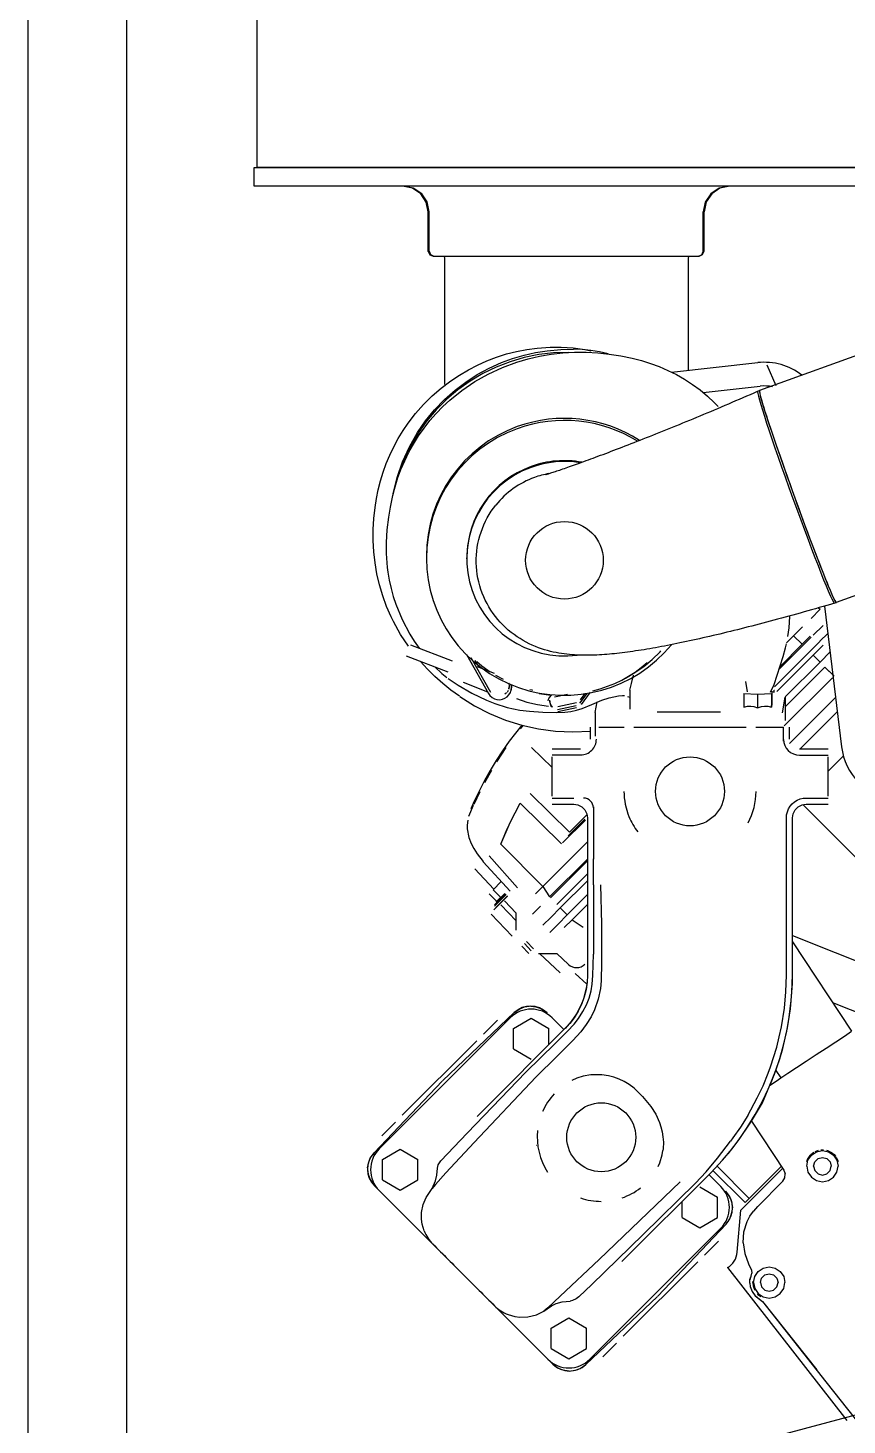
# Model space of a CAD drawing. Extents: x 33214 to 95067, y 8279 to 51908.
# Drawn here: x 63341 to 63757, y 12648 to 13357 of the extents above; entities that cross this region are included whole.
import ezdxf

# ---------------------------------------------------------------- set-up
doc = ezdxf.new("R2010")
doc.units = 0
doc.header["$LTSCALE"] = 300
doc.header["$MEASUREMENT"] = 0
doc.layers.get('0').update_dxf_attribs({"linetype": 'CONTINUOUS'})
doc.layers.add('GENERATORSETT', color=1, linetype='CONTINUOUS')
doc.layers.add('S0CO1', color=1, linetype='CONTINUOUS')

# ---------------------------------------------------------------- blocks, each defined once
blk = doc.blocks.new('HOVEDMOTOR-CENTER')
at = {"color": 1}
for p, q in [((-179.96, 1008.12, 64.84), (-184.96, 1009.12, 64.84)), ((-179.54, 1008.19, 64.84), (-184.54, 1009.19, 64.84)), ((-175.71, 1005.25, 64.84), (-179.96, 1008.12, 64.84)), ((-175.29, 1005.32, 64.84), (-179.54, 1008.19, 64.84)), ((-24.46, 1008.12, 64.84), (-28.59, 1005.25, 64.84)), ((-24.04, 1008.19, 64.84), (-28.16, 1005.32, 64.84)), ((-19.46, 1009.12, 64.84), (-24.46, 1008.12, 64.84)), ((-19.04, 1009.19, 64.84), (-24.04, 1008.19, 64.84)), ((-172.96, 1001.12, 64.84), (-175.71, 1005.25, 64.84)), ((-172.54, 1001.19, 64.84), (-175.29, 1005.32, 64.84)), ((-171.96, 996.12, 64.84), (-172.96, 1001.12, 64.84)), ((-171.54, 996.19, 64.84), (-172.54, 1001.19, 64.84)), ((-31.46, 1001.12, 64.84), (-32.46, 996.12, 64.84)), ((-31.04, 1001.19, 64.84), (-32.04, 996.19, 64.84)), ((-28.59, 1005.25, 64.84), (-31.46, 1001.12, 64.84)), ((-28.16, 1005.32, 64.84), (-31.04, 1001.19, 64.84)), ((-171.96, 976.12, 64.84), (-171.96, 996.12, 64.84)), ((-171.54, 976.19, 64.84), (-171.54, 996.19, 64.84)), ((-32.46, 976.12, 64.84), (-32.46, 996.12, 64.84)), ((-32.04, 976.19, 64.84), (-32.04, 996.19, 64.84)), ((-171.96, 976.12, 64.84), (-171.21, 974.37, 64.84)), ((-171.54, 976.19, 64.84), (-170.79, 974.44, 64.84)), ((-171.21, 974.37, 64.84), (-169.46, 973.62, 64.84)), ((-170.79, 974.44, 64.84), (-169.04, 973.69, 64.84)), ((-169.46, 973.62, 64.84), (-34.96, 973.62, 64.84)), ((-169.04, 973.69, 64.84), (-34.54, 973.69, 64.84)), ((-163.54, 972.57, 64.84), (-163.66, 973.69, 64.84)), ((-163.66, 973.69, 64.84), (-163.66, 973.69, 64.84)), ((-163.54, 971.32, 64.84), (-163.54, 972.57, 64.84)), ((-163.54, 908.59, 64.84), (-163.54, 971.32, 64.84)), ((-39.91, 973.69, 64.84), (-40.04, 972.57, 64.84)), ((-40.04, 972.57, 64.84), (-40.04, 971.32, 64.84)), ((-40.04, 971.32, 64.84), (-40.04, 915.81)), ((-39.91, 973.69, 64.84), (-39.91, 973.69, 64.84)), ((-34.96, 973.62, 64.84), (-33.21, 974.37, 64.84)), ((-34.54, 973.69, 64.84), (-32.79, 974.44, 64.84)), ((-33.21, 974.37, 64.84), (-32.46, 976.12, 64.84)), ((-32.79, 974.44, 64.84), (-32.04, 976.19, 64.84)), ((-0.22, 918.55), (4.31, 908.03)), ((54.78, 388.4), (6.71, 375.52))]:
    blk.add_line(p, q, dxfattribs=at)
for p, q in [((58.59, 928.08), (-3.91, 905.46)), ((-4.87, 905.16), (-3.93, 905.5)), ((-172.88, 821.66), (-172.88, 820.62)), ((-152.38, 820.18), (-152.38, 820.62)), ((97.49, 820.61), (34.99, 797.98)), ((34.07, 797.6), (35.01, 797.94))]:
    blk.add_line(p, q, dxfattribs=at).dxf.unprotected_set("ltscale", 0)
at = {"color": 1, "linetype": 'Continuous'}
for p, q in [((-48.54, 914.88), (-4.85, 919.65)), ((-32.55, 904.55), (-3.55, 907.72)), ((-192.01, 841.33), (-191.13, 846.31)), ((22.2, 789.88), (26.84, 794.52)), ((26.05, 795.29), (26.84, 794.52)), ((26.05, 795.29), (26.84, 794.52)), ((28.97, 796.12), (37.68, 724.79)), ((9.78, 777.46), (13.4, 781.08)), ((13.4, 781.08), (17.87, 785.55)), ((13.4, 781.08), (17.73, 776.76)), ((13.4, 781.08), (17.73, 776.76)), ((17.73, 776.76), (21.82, 780.85)), ((18.21, 776.28), (22.33, 780.4)), ((23.35, 781.42), (28.32, 786.39)), ((26.73, 778.29), (30.67, 782.23)), ((-180.95, 776.56), (-159.9, 768.32)), ((3.64, 755.2), (21.46, 773.02)), ((6.04, 764.12), (18.21, 776.28)), ((6.49, 765.51), (17.73, 776.76)), ((21.46, 773.02), (26.63, 778.18)), ((23.23, 771.26), (28.37, 776.39)), ((26.77, 767.72), (31.93, 772.88)), ((26.77, 767.72), (31.82, 772.78)), ((-183.14, 770.99), (-162.09, 762.76)), ((-152.62, 771.54), (-141.44, 751.84)), ((-150.31, 770), (-140.35, 752.45)), ((-148.35, 768.69), (-146.35, 765.16)), ((4.79, 752.81), (23.23, 771.26)), ((9.1, 750.05), (26.77, 767.72)), ((23.23, 771.26), (26.77, 767.72)), ((-147.13, 765.47), (-138.5, 762.09)), ((8.64, 735.34), (33.06, 759.76)), ((9.11, 745.11), (29.24, 765.25)), ((29.24, 765.25), (33.23, 761.26)), ((29.24, 765.25), (33.91, 760.58)), ((-154.31, 757.58), (-141.94, 752.73)), ((-115.62, 751.86), (-109.63, 751.01)), ((-115.62, 751.86), (-109.73, 751.03)), ((-115.59, 752.02), (-109.73, 751.03)), ((-107.86, 750.04), (-101.35, 751.43)), ((-95.03, 746.9), (-91.36, 751.83)), ((-94.74, 748.53), (-92.31, 751.8)), ((-94.22, 746.3), (-89.67, 752.43)), ((-69.69, 753.49), (-69.68, 743.81)), ((-11.83, 751.83), (-11.83, 744.87)), ((-11.83, 751.83), (-4.89, 751.48)), ((-4.89, 751.48), (2.17, 751.82)), ((-4.89, 751.48), (-4.89, 744.52)), ((2.17, 751.82), (2.17, 744.87)), ((2.29, 752.52), (2.29, 745.87)), ((-127.2, 749.19), (-121.97, 747.38)), ((-121.97, 747.38), (-116.55, 746.26)), ((-116.55, 746.26), (-111.04, 745.37)), ((-106.46, 743.61), (-96.98, 745.64)), ((-106.25, 742.64), (-96.77, 744.67)), ((-106.17, 745.24), (-96.7, 747.27)), ((-87.28, 742.12), (-86.33, 747.51)), ((7.71, 742.05), (9.11, 749.99)), ((9.11, 749.99), (9.11, 738.04)), ((11.32, 726.52), (34.62, 749.83)), ((-87.28, 742.12), (-87.27, 730.16)), ((-55.78, 742.53), (-23.64, 742.51)), ((16.66, 723.68), (35.52, 742.53)), ((-89.68, 728.66), (-89.68, 734.66)), ((-85.37, 734.66), (-78.76, 734.66)), ((-78.76, 734.66), (-72.58, 734.66)), ((-67.68, 734.66), (-10.68, 734.66)), ((-5.78, 734.66), (0.39, 734.66)), ((0.39, 734.66), (8.32, 734.66)), ((8.32, 727.6), (8.32, 734.66)), ((11.32, 728.66), (11.32, 734.66)), ((-137.23, 717.1), (-132.35, 724.42)), ((-136.39, 718.45), (-132.35, 724.42)), ((-119.59, 724.34), (-109.18, 714.3)), ((-109.18, 723.66), (-94.68, 723.66)), ((16.32, 723.66), (30.82, 723.66)), ((-109.18, 720.66), (-94.68, 720.66)), ((-109.18, 720.66), (-94.68, 720.66)), ((-109.18, 699.67), (-109.18, 719.66)), ((16.32, 720.53), (30.82, 720.53)), ((30.82, 712.37), (38.61, 720.16)), ((30.82, 699.67), (30.82, 719.66)), ((-143.32, 706.68), (-139.67, 712.96)), ((-143.02, 707.28), (-139.66, 712.98)), ((-148.72, 695.72), (-145.59, 702.14)), ((-148.28, 696.75), (-145.58, 702.15)), ((-151.39, 689.51), (-149.01, 695.13)), ((-130.42, 686.3), (-125.31, 696.11)), ((-125.31, 696.11), (-104.41, 675.46)), ((-125.31, 696.11), (-104.41, 675.46)), ((-120.26, 701.16), (-100.39, 681.53)), ((-120.26, 701.16), (-100.39, 681.53)), ((-109.18, 698.73), (-98.18, 698.73)), ((-109.18, 695.66), (-98.18, 695.66)), ((18.06, 695.44), (71.05, 642.44)), ((19.82, 698.73), (30.82, 698.73)), ((19.82, 695.66), (30.82, 695.66)), ((-131.91, 683.08), (-127.24, 692.61)), ((-103.9, 675.97), (-92.27, 687.6)), ((-103.9, 675.97), (-92.27, 687.6)), ((-100.92, 679.63), (-92.54, 688.01)), ((-100.92, 679.63), (-92.54, 688.01)), ((-100.39, 681.53), (-91.42, 690.49)), ((-88.18, 694.34), (-88.18, 667.74)), ((-135.09, 675.35), (-130.42, 686.3)), ((-135.09, 675.35), (-131.91, 683.08)), ((-135.09, 675.35), (-113.87, 653.82)), ((-135.09, 675.35), (-113.87, 653.82)), ((-113.87, 653.82), (-91.18, 676.5)), ((-144.07, 666.48), (-130.37, 651.53)), ((-140.97, 669.46), (-126.63, 653.24)), ((-110.44, 648.59), (-91.18, 667.84)), ((-110, 648.07), (-91.18, 666.89)), ((-88.18, 654.66), (-88.18, 667.66)), ((-148.37, 662.85), (-138.76, 652.54)), ((-148.37, 662.85), (-138.76, 652.54)), ((-106.77, 644.79), (-91.18, 660.38)), ((-139.02, 652.28), (-134.94, 656.36)), ((-139.02, 652.28), (-135.13, 648.39)), ((-117.52, 650.16), (-113.87, 653.82)), ((-113.87, 653.82), (-110.44, 648.59)), ((-113.87, 653.82), (-110.44, 648.59)), ((-104.98, 643.05), (-91.18, 656.84)), ((-88.18, 654.66), (-88.17, 648.86)), ((-141.06, 650.24), (-137.17, 646.35)), ((-138.65, 642.05), (-131.68, 649.01)), ((-138.34, 643.94), (-132.47, 649.8)), ((-138.27, 644.68), (-132.81, 650.15)), ((-137.69, 643.29), (-131.82, 649.16)), ((-137.56, 645.94), (-133.08, 650.42)), ((-137.47, 646.05), (-133.09, 650.43)), ((-133.24, 646.62), (-127.36, 640.32)), ((-133.24, 646.62), (-127.36, 640.32)), ((-101.47, 639.48), (-91.18, 649.77)), ((-139.96, 639.9), (-129.45, 628.63)), ((-139.96, 639.9), (-129.45, 628.63)), ((-135.19, 644.68), (-127.38, 636.4)), ((-127.36, 631.66), (-127.36, 640.32)), ((-119.15, 639.87), (-115.03, 644)), ((-113.77, 634.25), (-109.61, 638.42)), ((-109.61, 638.42), (-104.98, 643.05)), ((-106.13, 634.83), (-101.47, 639.48)), ((-106.13, 634.83), (-101.47, 639.48)), ((-104.98, 643.05), (-101.47, 639.48)), ((-104.98, 643.05), (-101.47, 639.48)), ((-98.98, 637.03), (-91.18, 644.82)), ((-110.31, 630.64), (-106.13, 634.83)), ((-110.31, 630.64), (-106.13, 634.83)), ((-102.98, 633.03), (-98.98, 637.03)), ((-98.98, 637.03), (-93.36, 633.34)), ((-98.98, 637.03), (-93.36, 633.34)), ((-123.1, 624.92), (-119.67, 621.28)), ((-123.1, 624.92), (-119.67, 621.28)), ((-122.06, 625.96), (-118.65, 622.3)), ((-122.06, 625.96), (-118.65, 622.3)), ((12.83, 629.03), (59.89, 610.24)), ((12.83, 625.81), (42.76, 580.43)), ((-124.41, 623.61), (-121, 619.95)), ((-116.09, 619.92), (-106.78, 619.92)), ((-116.09, 619.92), (-106.78, 619.92)), ((-115.59, 619.92), (-105.09, 610.12)), ((-115.59, 619.92), (-105.09, 610.12)), ((-106.78, 619.92), (-100.83, 614.37)), ((-97.4, 609.79), (-91.53, 604.31)), ((-164.72, 555.39), (-128.31, 589.95)), ((33.08, 595.1), (50.99, 587.95)), ((-196.8, 520.82), (-130.33, 587.28)), ((-143.92, 579.03), (-136.88, 586.07)), ((-128.73, 581.87), (-119.73, 587.07)), ((-128.73, 571.48), (-128.73, 581.87)), ((-119.73, 587.07), (-110.73, 581.87)), ((-110.73, 573.66), (-110.73, 581.87)), ((-109.12, 587.28), (-103.11, 581.27)), ((-159, 563.94), (-147.32, 575.62)), ((29.91, 571.96), (34.77, 575.17)), ((34.77, 575.17), (39.11, 578.03)), ((39.11, 578.03), (42.75, 580.43)), ((-128.73, 571.48), (-119.73, 566.29)), ((19.7, 565.23), (24.81, 568.6)), ((24.81, 568.6), (29.91, 571.96)), ((-173.46, 549.49), (-159, 563.94)), ((4.33, 560.59), (6.86, 556.76)), ((10.51, 559.16), (14.86, 562.03)), ((14.86, 562.03), (19.7, 565.23)), ((-199.46, 518.79), (-164.91, 555.21)), ((-2.45, 544.08), (1.33, 553.11)), ((1.4, 553.15), (3.2, 554.34)), ((3.2, 554.34), (4.5, 555.2)), ((4.5, 555.2), (6.89, 556.77)), ((6.89, 556.77), (10.51, 559.16)), ((-185.14, 537.81), (-173.46, 549.49)), ((-9.9, 537.73), (-5.07, 546.61)), ((-8.04, 534.91), (-2.45, 544.08)), ((-195.58, 527.36), (-188.55, 534.4)), ((-8.04, 534.91), (8.36, 509.99)), ((-195.2, 515.41), (-186.2, 520.6)), ((-186.2, 520.6), (-177.2, 515.41)), ((20.41, 515.37), (21.78, 517.49)), ((20.67, 515.04), (22.4, 517.6)), ((21.78, 517.49), (22.01, 517.76)), ((22.01, 517.76), (22.13, 517.87)), ((22.13, 517.87), (23.71, 519.1)), ((22.4, 517.6), (24.96, 519.33)), ((24.34, 519.46), (24.82, 519.67)), ((24.82, 519.67), (26.03, 520.07)), ((24.96, 519.33), (27.99, 519.96)), ((27.1, 520.26), (28, 520.31)), ((27.99, 519.96), (31.04, 519.33)), ((28, 520.31), (28.54, 520.28)), ((29.97, 520.07), (31, 519.73)), ((31, 519.73), (31.18, 519.67)), ((31.04, 519.33), (33.6, 517.6)), ((31.18, 519.67), (32.6, 518.92)), ((32.6, 518.92), (33.19, 518.48)), ((33.19, 518.48), (33.87, 517.87)), ((33.6, 517.6), (35.33, 515.04)), ((33.87, 517.87), (34.71, 516.9)), ((-195.2, 505.01), (-195.2, 515.41)), ((-177.2, 505.01), (-177.2, 515.41)), ((-25.46, 511.96), (-9.14, 495.64)), ((-13.34, 489.67), (7.81, 510.82)), ((-11.26, 493.52), (7.11, 511.89)), ((20.04, 512), (20.67, 515.04)), ((20.04, 512), (20.67, 508.96)), ((20.07, 514.38), (20.41, 515.37)), ((20.07, 514.38), (20.35, 515.17)), ((20.35, 515.17), (20.41, 515.37)), ((23.5, 512), (24.12, 514.24)), ((23.5, 512), (24.12, 509.76)), ((24.12, 514.24), (25.77, 515.87)), ((25.77, 515.87), (28, 516.48)), ((28, 516.48), (30.24, 515.91)), ((30.24, 515.91), (31.88, 514.24)), ((31.88, 514.24), (32.5, 512)), ((31.88, 509.76), (32.5, 512)), ((34.88, 516.63), (35.67, 515.18)), ((35.33, 515.04), (35.96, 512.01)), ((35.33, 508.96), (35.96, 512.01)), ((35.67, 515.18), (35.97, 514.36)), ((-195.2, 505.01), (-186.2, 499.82)), ((-186.2, 499.82), (-177.2, 505.01)), ((-29.57, 507.73), (-23.56, 501.72)), ((-27.53, 509.79), (-11.26, 493.52)), ((-4.86, 491.48), (7.89, 504.4)), ((7.89, 504.4), (8.95, 506.12)), ((8.36, 509.99), (9.14, 508.13)), ((8.95, 506.12), (9.14, 508.13)), ((20.67, 508.96), (22.4, 506.4)), ((22.4, 506.4), (24.96, 504.67)), ((24.12, 509.76), (25.76, 508.09)), ((24.96, 504.67), (28.01, 504.04)), ((25.76, 508.09), (28, 507.52)), ((28, 507.52), (30.23, 508.13)), ((28.01, 504.04), (31.04, 504.67)), ((30.23, 508.13), (31.88, 509.76)), ((31.04, 504.67), (33.6, 506.4)), ((33.6, 506.4), (35.33, 508.96)), ((-199.24, 502.05), (-108.8, 411.6)), ((-196.8, 499.6), (-169.58, 472.38)), ((-34.17, 501.51), (-25.17, 496.31)), ((-25.17, 485.92), (-25.17, 496.31)), ((-43.17, 485.92), (-43.17, 494.14)), ((-15.21, 468.35), (-13.34, 489.67)), ((-8.75, 486.7), (-7.01, 489.26)), ((-7.01, 489.26), (-4.86, 491.48)), ((-6.88, 489.16), (-4.86, 491.48)), ((-55.45, 446.12), (-20.9, 482.54)), ((-43.17, 485.92), (-34.17, 480.73)), ((-34.17, 480.73), (-25.17, 485.92)), ((-11.8, 478.66), (-10.16, 483.94)), ((-10.16, 483.94), (-8.75, 486.7)), ((-90.03, 414.04), (-23.56, 480.51)), ((-12.23, 473.15), (-11.8, 478.66)), ((-169.58, 472.38), (-154.02, 456.82)), ((-169.58, 472.38), (-138.47, 441.27)), ((-31.82, 466.93), (-24.78, 473.97)), ((-12.23, 473.15), (-11.42, 467.68)), ((-46.9, 451.84), (-35.22, 463.52)), ((-11.42, 467.68), (-9.44, 462.53)), ((-9.44, 462.53), (-8.04, 459.23)), ((-2.04, 460.33), (0.99, 460.96)), ((0.99, 460.96), (4.04, 460.33)), ((-154.02, 456.82), (-138.47, 441.27)), ((-20.22, 460.53), (40.38, 382.96)), ((-8.86, 452.73), (-8.75, 454.52)), ((-8.75, 454.52), (-8.18, 456.21)), ((-8.6, 454.49), (-8.18, 456.21)), ((-8.6, 454.49), (-8.18, 456.21)), ((-8.18, 456.21), (-7.89, 457.71)), ((-8.04, 459.23), (-7.89, 457.71)), ((-6.96, 453), (-6.33, 456.04)), ((-6.33, 456.04), (-4.6, 458.6)), ((-4.6, 458.6), (-2.04, 460.33)), ((-3.5, 453), (-2.88, 455.24)), ((-2.88, 455.24), (-1.23, 456.87)), ((-1.23, 456.87), (1, 457.48)), ((1, 457.48), (3.24, 456.91)), ((3.24, 456.91), (4.88, 455.24)), ((4.04, 460.33), (6.6, 458.6)), ((4.88, 455.24), (5.5, 453)), ((6.6, 458.6), (8.33, 456.04)), ((8.33, 456.04), (8.96, 453.01)), ((-61.36, 437.38), (-46.9, 451.84)), ((-8.86, 452.73), (-8.65, 450.95)), ((-8.65, 450.95), (-7.72, 448.4)), ((-7.72, 448.4), (-6.14, 446.19)), ((-7.3, 453), (-7.29, 453.53)), ((-7.3, 453), (-7.3, 452.77)), ((-7.3, 452.77), (-7.12, 451.27)), ((-7.13, 451.27), (-6.67, 449.82)), ((-6.96, 453), (-6.33, 449.96)), ((-6.67, 449.82), (-6.35, 449.12)), ((-6.33, 449.96), (-4.6, 447.4)), ((-5.01, 447.26), (-4.87, 447.13)), ((-4.87, 447.13), (-3.22, 445.84)), ((-4.6, 447.4), (-2.04, 445.67)), ((-3.5, 453), (-2.88, 450.76)), ((-2.88, 450.76), (-1.24, 449.09)), ((-1.24, 449.09), (1, 448.52)), ((1, 448.52), (3.23, 449.13)), ((3.23, 449.13), (4.88, 450.76)), ((4.04, 445.67), (6.6, 447.4)), ((4.88, 450.76), (5.5, 453)), ((6.6, 447.4), (8.33, 449.96)), ((8.33, 449.96), (8.96, 453.01)), ((-138.47, 441.27), (-111.24, 414.04)), ((-92.05, 411.38), (-55.64, 445.94)), ((-6.14, 446.19), (-3.94, 444.62)), ((-6.04, 446.29), (-3.94, 444.62)), ((-6.04, 446.29), (-3.94, 444.62)), ((-3.94, 444.62), (-2.48, 443.35)), ((-2.48, 443.35), (25.1, 408.62)), ((-2.48, 443.35), (29.68, 402.67)), ((-2.04, 445.67), (1.01, 445.04)), ((1.01, 445.04), (4.04, 445.67)), ((-109.64, 429.85), (-100.64, 435.04)), ((-100.64, 435.04), (-91.64, 429.85)), ((-73.04, 425.71), (-61.36, 437.38)), ((-109.64, 419.45), (-109.64, 429.85)), ((-91.64, 419.45), (-91.64, 429.85)), ((-109.64, 419.45), (-100.64, 414.26)), ((-100.64, 414.26), (-91.64, 419.45)), ((-83.48, 415.26), (-76.44, 422.3)), ((29.68, 402.67), (44.59, 383.89))]:
    blk.add_line(p, q, dxfattribs=at)
at = {"color": 1}
blk.add_lwpolyline([(-260.18, 1018.69), (57.75, 1018.69), (57.75, 1009.12), (-260.18, 1009.12)], close=True, dxfattribs=at)
at = {"color": 1, "linetype": 'Continuous'}
for points in [[(-181.99, 775.75), (-186, 781.82), (-189.66, 788.38), (-190.77, 790.63), (-193.09, 795.96), (-195.06, 801.4), (-196.69, 806.92), (-197.96, 812.5), (-198.91, 818.11), (-199.53, 823.74), (-199.83, 829.36), (-199.83, 834.97), (-199.54, 840.57), (-198.94, 846.15), (-198.22, 850.68), (-197.3, 855.19), (-196.17, 859.67), (-194.82, 864.11), (-193.25, 868.49), (-191.45, 872.8), (-189.43, 877.03), (-187.19, 881.15), (-184.74, 885.15), (-182.1, 889), (-178.34, 893.84), (-174.28, 898.43), (-169.94, 902.74), (-165.34, 906.74), (-160.51, 910.43), (-156.14, 913.36), (-151.62, 916.04), (-146.96, 918.46), (-142.17, 920.61), (-137.26, 922.48), (-132.25, 924.07), (-127.14, 925.38), (-121.95, 926.38), (-116.71, 927.08), (-110.07, 927.52), (-104.58, 927.51), (-98.53, 927.1), (-92.53, 926.28), (-89.56, 925.72)], [(-191.16, 846.31), (-189.96, 852.19), (-188.39, 857.99), (-187.47, 860.84), (-185.8, 865.37), (-183.9, 869.82), (-181.78, 874.16), (-179.44, 878.38), (-176.87, 882.48), (-174.1, 886.44), (-171.13, 890.25), (-167.95, 893.89), (-164.59, 897.37), (-161.04, 900.66), (-154.91, 905.6), (-148.38, 910.01), (-141.51, 913.87), (-134.34, 917.17), (-126.94, 919.9), (-121.26, 921.57), (-115.49, 922.92), (-109.65, 923.93), (-103.77, 924.61), (-97.85, 924.95), (-91.92, 924.96), (-86.01, 924.65), (-80.11, 924.03), (-74.25, 923.1), (-68.45, 921.9), (-63.81, 920.71), (-59.24, 919.3), (-54.75, 917.65), (-50.35, 915.75), (-46.07, 913.61), (-41.93, 911.23), (-37.92, 908.61), (-34.07, 905.78), (-30.39, 902.73), (-26.87, 899.49), (-24.88, 897.39)], [(-189.69, 853.3), (-187.71, 861.43), (-184.97, 869.34), (-181.51, 876.96), (-177.36, 884.24), (-173.27, 890.15), (-168.73, 895.71), (-163.76, 900.9), (-158.38, 905.67), (-152.91, 909.83), (-147.13, 913.56), (-141.09, 916.84), (-134.82, 919.66), (-129.16, 921.74), (-123.38, 923.45), (-117.51, 924.77), (-111.59, 925.72), (-104.78, 926.34), (-98.33, 926.51)], [(-100.83, 924.84), (-108.36, 924.59), (-115.85, 923.71), (-123.23, 922.22), (-130.46, 920.11), (-137.49, 917.41), (-144.26, 914.13), (-150.74, 910.3), (-156.87, 905.94), (-162.61, 901.09), (-167.92, 895.77), (-172.77, 890.03), (-177.12, 883.9), (-180.94, 877.43), (-184.2, 870.67), (-186.88, 863.65), (-188.96, 856.44)], [(-80.73, 924.17), (-85.08, 925.08), (-89.47, 925.77), (-93.89, 926.25), (-98.33, 926.51)], [(-192.04, 841.34), (-192.91, 834.88), (-193.32, 828.42), (-193.29, 822.82), (-192.75, 815.71), (-192.45, 813.35)], [(-192.45, 813.35), (-191.73, 809.23), (-190.81, 805.13), (-189.69, 801.09), (-188.38, 797.1), (-185.18, 789.33), (-181.26, 781.87), (-179.03, 778.29), (-176.64, 774.81)], [(11.29, 791.12), (11.29, 790.91), (10.95, 785.1), (10.35, 780.74)], [(-71.91, 759.58), (-67.13, 762.39), (-62.59, 765.58), (-58.34, 769.14), (-54.39, 773.03), (-54.06, 773.42)], [(1.57, 752.56), (3.56, 756.45), (8.09, 770.5), (9.27, 774.9), (9.7, 777)], [(-156.17, 750.41), (-160.49, 753.56), (-164.64, 756.92), (-168.61, 760.47), (-172.39, 764.21), (-175.98, 768.14)], [(-147.39, 768.04), (-144.76, 765.84), (-140.51, 762.79)], [(-88.53, 753.18), (-84.74, 754.21), (-81.01, 755.48), (-77.37, 756.96), (-73.83, 758.65), (-70.39, 760.56), (-67.07, 762.67), (-63.89, 764.98), (-60.86, 767.47)], [(-168.68, 765.32), (-165.03, 761.92), (-162.59, 759.97)], [(-161.9, 759.46), (-156.79, 755.98), (-149.78, 751.92), (-142.47, 748.4), (-138.1, 746.67), (-131.89, 744.74), (-125.52, 743.42), (-120.61, 742.8), (-113.76, 742.34), (-106.9, 742.22), (-102.61, 742.41), (-99.66, 742.76), (-96.75, 743.35), (-93.92, 744.21), (-88.96, 746.31), (-83.97, 748.5), (-80.15, 749.66), (-75.44, 750.62), (-73.38, 750.81)], [(-137.78, 761.09), (-133.91, 759.02)], [(-69.66, 753.49), (-68.86, 756.95), (-67.76, 761.18)], [(-141.44, 751.84), (-140.64, 750.72), (-139.61, 749.81), (-138.4, 749.15), (-137.09, 748.76), (-135.71, 748.67), (-134.36, 748.88), (-133.08, 749.39), (-131.94, 750.15), (-131, 751.15), (-130.3, 752.33), (-129.88, 753.63), (-129.75, 754.99), (-129.93, 756.35)], [(-132.27, 752.07), (-133.08, 751.49)], [(-131.42, 753.25), (-132, 752.36)], [(-131.11, 754.26), (-130.82, 755.71), (-130.92, 756.75), (-131.04, 757.03), (-130.9, 755.37), (-131.13, 753.94)], [(-129.66, 756.28), (-129.67, 754.96), (-130.08, 753.18)], [(-120.36, 753.88), (-119.47, 753.63), (-119, 753.53)], [(-9.99, 752.61), (-10.82, 757.84)], [(1.74, 752.92), (3.52, 752.5)], [(3.52, 752.5), (3.57, 753.42), (3.61, 753.54)], [(-155.94, 750.27), (-148.53, 745.6), (-140.81, 741.62), (-132.8, 738.33), (-124.54, 735.74), (-116.06, 733.88), (-107.4, 732.74), (-98.59, 732.33), (-89.68, 732.66)], [(-109.63, 751.01), (-110.52, 749.99), (-111.13, 748.79), (-111.3, 748.09)], [(-110.32, 747.92), (-110.35, 747.11), (-109.88, 745.77), (-109.28, 745.13), (-108.93, 744.92), (-108.86, 744.92), (-109.82, 746.14), (-110.26, 747.6), (-110.23, 748.44)], [(-109.74, 751.03), (-109.57, 751.11), (-109.63, 751.01)], [(-73.2, 750.81), (-72.42, 750.73)], [(-70.97, 750.3), (-69.67, 749.95)], [(-11.83, 744.87), (-9.98, 745.3), (-8.38, 745.38), (-6.76, 745.15), (-4.89, 744.52)], [(-4.89, 744.52), (-2.98, 745.14), (-1.34, 745.38), (0.29, 745.3), (2.17, 744.87)], [(2.17, 744.87), (2.22, 745.79), (2.26, 745.9)], [(-124.55, 735.75), (-130.85, 727.62), (-134.23, 722.8), (-137.45, 717.86), (-140.49, 712.81), (-143.37, 707.67), (-148.45, 697.49), (-150.41, 693.27)], [(-124.06, 735.62), (-125.41, 733.93)], [(8.32, 728.53), (8.47, 726.97), (8.93, 725.47), (9.67, 724.09), (10.66, 722.87), (11.87, 721.88), (13.26, 721.14), (14.76, 720.68), (16.32, 720.53)], [(-98.18, 695.66), (-96.02, 695.32), (-94.07, 694.33), (-92.52, 692.78), (-91.52, 690.83), (-91.18, 688.66), (-91.18, 608.78), (-91.35, 605.29), (-91.88, 601.7), (-92.83, 597.87), (-94.21, 594.08), (-95.85, 590.68), (-97.95, 587.29), (-100.12, 584.45), (-147.14, 537.24)], [(-98.18, 695.66), (-96.02, 695.32), (-94.07, 694.33), (-92.52, 692.78), (-91.52, 690.83), (-91.18, 688.66), (-91.18, 608.78), (-91.35, 605.29), (-91.88, 601.7), (-92.83, 597.87), (-94.21, 594.08), (-95.85, 590.68), (-97.95, 587.29), (-100.12, 584.45), (-147.14, 537.24)], [(-73.7, 463.61), (-28.62, 508.68), (-22.72, 514.98), (-17.8, 520.86), (-13.85, 526.1), (-10.11, 531.57), (-6.08, 538.16), (-2.38, 545.03), (0.49, 551.08), (3.64, 558.71), (6.3, 566.43), (7.83, 571.63), (9.16, 576.88), (10.28, 582.19), (11.77, 591.79), (12.53, 600.35), (12.82, 608.94), (12.82, 688.66), (13.16, 690.83), (14.16, 692.78), (15.7, 694.33), (17.66, 695.32), (19.82, 695.66)], [(-73.7, 463.61), (-28.62, 508.68), (-22.72, 514.98), (-17.8, 520.86), (-13.85, 526.1), (-10.11, 531.57), (-6.08, 538.16), (-2.38, 545.03), (0.49, 551.08), (3.64, 558.71), (6.3, 566.43), (7.83, 571.63), (9.16, 576.88), (10.28, 582.19), (11.77, 591.79), (12.53, 600.35), (12.82, 608.94), (12.82, 688.66), (13.16, 690.83), (14.16, 692.78), (15.7, 694.33), (17.66, 695.32), (19.82, 695.66)], [(-72.04, 695.63), (-70.7, 690.84), (-70.13, 689.34)], [(-6.32, 696.25), (-6.31, 696.25)], [(1.33, 553.11), (4.03, 559.76), (6.35, 566.56), (8.32, 573.46), (9.94, 580.46), (11.19, 587.53), (12.21, 596.06), (12.74, 604.65), (12.82, 608.94), (12.82, 688.66), (13.16, 690.83), (14.16, 692.78), (15.7, 694.33), (17.66, 695.32), (19.82, 695.66)], [(1.64, 562.34), (4.82, 572.45), (6.12, 577.59), (7.22, 582.77), (8.67, 592.16), (9.42, 600.54), (9.7, 608.95), (9.7, 688.66), (9.82, 690.25), (10.19, 691.79), (10.8, 693.26), (11.63, 694.61), (12.66, 695.82), (13.87, 696.85), (15.22, 697.68), (16.69, 698.29), (18.23, 698.66), (19.82, 698.78)], [(-88.18, 693.73), (-88.18, 693.5)], [(-151.93, 687.49), (-152.22, 685.01), (-152.21, 683.13), (-151.35, 678.8), (-150.26, 675.78), (-148.91, 673.15), (-147.18, 670.48), (-144.03, 666.54)], [(-88.18, 667.76), (-88.18, 667.91)], [(-84.65, 654.66), (-84.03, 634.75), (-84.08, 615.27), (-84.24, 606.03), (-84.64, 602.15), (-85.8, 596.69), (-87.65, 591.4), (-89.36, 587.85), (-91.81, 583.84), (-94.54, 580.25), (-98.55, 575.78), (-106.59, 567.79)], [(-88.17, 648.86), (-88.17, 619.58)], [(-107.53, 574.25), (-101.25, 580.45), (-98.01, 584.04), (-95.72, 587), (-93.5, 590.44), (-91.69, 593.91), (-90.39, 597.32), (-89.39, 600.97), (-88.77, 604.28), (-88.43, 608.71), (-88.17, 619.58)], [(-91.63, 603.24), (-93.42, 596.35), (-94.51, 593.59), (-96.8, 589.26), (-99.48, 585.36), (-102.52, 581.86)], [(-91.3, 605.9), (-91.65, 603)], [(-128.31, 589.95), (-125.54, 591.88), (-123.08, 592.78), (-120.76, 593.22)], [(-119.89, 593.21), (-117.45, 592.91), (-114.77, 591.96), (-111.56, 589.73)], [(-170.03, 500.65), (-168.27, 504.61), (-167.59, 507.5), (-167.27, 510.96), (-166.93, 512.64), (-165.64, 514.67), (-152.28, 528.82), (-122.39, 559.65), (-107.53, 574.25)], [(-106.59, 567.79), (-117.44, 557.09), (-148.72, 524.02), (-163.05, 508.62), (-168.35, 502.72), (-170.03, 500.65)], [(-5.07, 546.61), (-2.15, 552.81), (0.46, 559.13), (1.65, 562.34)], [(1.4, 553.15), (4.58, 561.29)], [(1.4, 553.15), (3.99, 559.64), (4.58, 561.28)], [(-89.42, 558.27), (-93.37, 557.63), (-96.61, 556.65), (-99.15, 555.51)], [(-63.21, 547.42), (-67.57, 551.64), (-70, 553.46), (-72.59, 555.01), (-75.13, 556.2), (-77.78, 557.14), (-80.5, 557.83), (-83.95, 558.31), (-84.18, 558.33)], [(-63.21, 547.42), (-58.99, 542.22), (-56.56, 538.4), (-54.67, 534.22), (-53.94, 532.04), (-53.31, 529.47), (-52.89, 526.85), (-52.71, 524.22), (-52.82, 520.78), (-52.9, 519.98)], [(-9.9, 537.73), (-13.61, 531.8), (-17.41, 526.32), (-18.64, 524.66)], [(-13.21, 527), (-9.99, 531.76), (-8.04, 534.91)], [(-36.4, 503.38), (-31.05, 509.06), (-25.17, 516.08), (-18.64, 524.66)], [(-19.85, 518.33), (-15.8, 523.45), (-13.21, 527)], [(-202.75, 511.09), (-202.3, 513.57), (-201.41, 516.02), (-199.46, 518.79)], [(-117.02, 522.62), (-116.88, 522.66)], [(-55.29, 511.77), (-54.42, 513.71), (-53.24, 517.83), (-52.9, 519.98)], [(-202.73, 510.37), (-202.43, 507.93), (-201.48, 505.26), (-199.24, 502.05)], [(-44.17, 504.06), (-85.31, 464.61), (-104.97, 446.01), (-111.36, 440.14), (-113.39, 438.46)], [(-36.36, 503.42), (-62.94, 477.27), (-89.05, 451.95), (-95.65, 445.72), (-96.89, 444.64), (-98.71, 443.82), (-100.05, 443.59)], [(-174.08, 479.28), (-175.01, 482.6), (-175.38, 485.12), (-175.35, 488.5), (-174.58, 492.56), (-173.04, 496.04), (-170.03, 500.65)], [(-21.12, 499.28), (-19.1, 496.56), (-18.14, 494.13), (-17.63, 490.95)], [(-20.9, 482.54), (-18.96, 485.31), (-18.06, 487.76), (-17.62, 490.24)], [(-113.39, 438.46), (-109.51, 441.1), (-107.07, 442.27), (-104.08, 443.16), (-100.05, 443.59)], [(-131.49, 436.74), (-128.02, 435.77), (-125.53, 435.44), (-121.38, 435.6), (-117.07, 436.68), (-113.39, 438.46)], [(-108.8, 411.6), (-106.08, 409.59), (-103.65, 408.63), (-100.47, 408.12)], [(-99.61, 408.11), (-97.28, 408.54), (-94.83, 409.44), (-92.05, 411.38)]]:
    blk.add_lwpolyline(points, dxfattribs=at)
at = {"color": 1}
for points in [[(-112.27, 862.92), (-112.22, 862.94), (-112.11, 862.97), (-111.93, 863.02), (-111.68, 863.1), (-111.38, 863.19), (-111.03, 863.29), (-110.63, 863.42), (-110.19, 863.56), (-109.71, 863.71), (-109.19, 863.88), (-108.63, 864.06), (-108.03, 864.26), (-107.4, 864.47), (-106.73, 864.69), (-106.03, 864.93), (-105.29, 865.18), (-104.52, 865.44), (-103.73, 865.71), (-102.9, 866), (-102.04, 866.3), (-101.15, 866.61), (-100.23, 866.93), (-99.29, 867.27), (-98.31, 867.62), (-97.3, 867.98), (-96.27, 868.35), (-95.21, 868.73), (-94.13, 869.12), (-93.02, 869.53), (-91.88, 869.94), (-90.72, 870.37), (-89.54, 870.8), (-88.33, 871.25), (-87.1, 871.7), (-85.85, 872.17), (-84.57, 872.65), (-83.27, 873.14), (-81.94, 873.64), (-80.59, 874.15), (-79.22, 874.67), (-77.83, 875.2), (-76.42, 875.74), (-74.99, 876.29), (-73.53, 876.84), (-72.06, 877.41), (-70.57, 877.99), (-69.07, 878.57), (-67.54, 879.17), (-66, 879.77), (-64.44, 880.38), (-62.87, 881), (-61.29, 881.63), (-59.69, 882.26), (-58.07, 882.9), (-56.43, 883.55), (-54.78, 884.21), (-53.12, 884.88), (-51.44, 885.56), (-49.74, 886.24), (-48.04, 886.93), (-46.32, 887.63), (-44.59, 888.34), (-42.85, 889.05), (-41.1, 889.77), (-39.34, 890.49), (-37.57, 891.22), (-35.79, 891.96), (-34.01, 892.7), (-32.22, 893.44), (-30.43, 894.19), (-28.63, 894.95), (-26.83, 895.71), (-25.02, 896.47), (-23.2, 897.24), (-21.38, 898.02), (-19.55, 898.8), (-17.72, 899.58), (-15.89, 900.37), (-14.05, 901.16), (-12.22, 901.95), (-10.38, 902.75), (-8.54, 903.55), (-6.71, 904.35), (-4.87, 905.16)], [(34.07, 797.6), (32.14, 797.03), (30.22, 796.47), (28.29, 795.92), (26.37, 795.36), (24.44, 794.81), (22.51, 794.26), (20.59, 793.71), (18.66, 793.17), (16.74, 792.63), (14.82, 792.09), (12.9, 791.56), (10.99, 791.03), (9.08, 790.51), (7.18, 789.99), (5.28, 789.48), (3.39, 788.97), (1.5, 788.46), (-0.38, 787.96), (-2.25, 787.47), (-4.11, 786.98), (-5.96, 786.5), (-7.8, 786.02), (-9.63, 785.55), (-11.46, 785.09), (-13.28, 784.63), (-15.09, 784.17), (-16.89, 783.72), (-18.69, 783.28), (-20.47, 782.84), (-22.25, 782.41), (-24.02, 781.99), (-25.77, 781.57), (-27.51, 781.16), (-29.25, 780.76), (-30.97, 780.36), (-32.68, 779.97), (-34.37, 779.59), (-36.06, 779.21), (-37.73, 778.85), (-39.38, 778.49), (-41.02, 778.13), (-42.65, 777.79), (-44.26, 777.45), (-45.85, 777.12), (-47.43, 776.8), (-49, 776.49), (-50.55, 776.19), (-52.09, 775.89), (-53.62, 775.6), (-55.13, 775.32), (-56.63, 775.05), (-58.12, 774.78), (-59.59, 774.52), (-61.05, 774.28), (-62.49, 774.04), (-63.92, 773.81), (-65.34, 773.59), (-66.75, 773.37), (-68.14, 773.17), (-69.52, 772.97), (-70.89, 772.79), (-72.24, 772.61), (-73.58, 772.45), (-74.91, 772.29), (-76.22, 772.14), (-77.53, 772), (-78.82, 771.87), (-80.1, 771.75), (-81.37, 771.64), (-82.63, 771.54), (-83.89, 771.46), (-85.14, 771.38), (-86.39, 771.31), (-87.64, 771.26), (-88.88, 771.22), (-90.13, 771.19), (-91.38, 771.18), (-92.63, 771.19), (-93.88, 771.2), (-95.14, 771.24), (-96.41, 771.29), (-97.69, 771.36), (-98.99, 771.44), (-100.3, 771.56), (-101.62, 771.69), (-102.97, 771.86), (-104.33, 772.06), (-105.72, 772.28), (-107.12, 772.54), (-108.56, 772.85), (-110.02, 773.19), (-111.51, 773.58), (-113.01, 774.02), (-114.54, 774.51), (-116.07, 775.06), (-117.62, 775.66), (-119.17, 776.32), (-120.73, 777.05), (-122.29, 777.84), (-123.84, 778.71), (-125.39, 779.64), (-126.92, 780.64), (-128.43, 781.7), (-129.91, 782.83), (-131.35, 784.02), (-132.76, 785.27), (-134.11, 786.59), (-135.42, 787.97), (-136.69, 789.41), (-137.9, 790.91), (-139.05, 792.46), (-140.14, 794.07), (-141.17, 795.72), (-142.13, 797.41), (-143.01, 799.14), (-143.82, 800.92), (-144.56, 802.74), (-145.22, 804.59), (-145.81, 806.47), (-146.31, 808.38), (-146.73, 810.3), (-147.07, 812.24), (-147.33, 814.19), (-147.49, 816.15), (-147.58, 818.13), (-147.58, 820.11), (-147.49, 822.09), (-147.32, 824.06), (-147.06, 826.02), (-146.72, 827.96), (-146.29, 829.89), (-145.77, 831.8), (-145.18, 833.69), (-144.5, 835.54), (-143.74, 837.37), (-142.91, 839.16), (-142, 840.9), (-141.02, 842.59), (-139.97, 844.24), (-138.86, 845.84), (-137.68, 847.38)]]:
    blk.add_lwpolyline(points, dxfattribs=at).dxf.unprotected_set("ltscale", 0)
blk.add_circle((-102.87, 819.38), 19.68, dxfattribs=at)
at = {"color": 1, "linetype": 'Continuous'}
for centre in [(-39.18, 702.16), (-84.18, 526.66)]:
    blk.add_circle(centre, 17.5, dxfattribs=at)
for centre, radius, start, end in [((-1.49, 888.83), 31, 51.96341, 96.2308), ((-1.49, 888.83), 19, 77.43687, 96.2308), ((-94.68, 728.66), 8, 269.9975, 0.00265), ((68.45, 728.55), 31, 186.96047, 261.94559), ((-39.18, 702.16), 33.5, 179.99962, 191.24963), ((-39.18, 702.16), 33.5, 331.60511, 0.00038), ((-93.18, 693.73), 5, 359.99116, 89.98852), ((-39.18, 702.16), 33.5, 202.49965, 217.90791), ((-96.74, 618.76), 6, 227.00981, 314.99018), ((-119.73, 576.68), 15, 45.00019, 134.99981), ((-120.05, 581.24), 12, 45, 133.5), ((-86.49, 528.93), 29.49, 85.50953, 95.69414), ((-84.18, 526.66), 32.5, 137.40624, 156.35753), ((-84.18, 526.66), 32.5, 173.99988, 213.11125), ((-190.76, 510.53), 12, 136.5, 225), ((-186.2, 510.21), 15, 135.00019, 224.99981), ((-84.18, 526.66), 32.5, 288.88136, 307.90466), ((-34.17, 491.12), 15, 315.00019, 44.99981), ((-29.6, 490.8), 12, 316.5, 45), ((-84.18, 526.66), 32.5, 251.11795, 270.0004), ((-155.44, 486.52), 20, 201.21929, 225), ((22287.77, 22777.69), 31652.09, 224.805056, 224.845222), ((-25.17, 469.22), 10, 299.66211, 355), ((21554.21, 22282.24), 30783.05, 225.15424, 225.19554), ((-124.32, 455.41), 20, 225, 249.00913), ((-100.64, 424.65), 15, 225.00019, 314.99981), ((-100.31, 420.09), 12, 225, 313.5)]:
    blk.add_arc(centre, radius, start, end, dxfattribs=at)
at = {"color": 1}
blk.add_arc((375, 260), 345, 0.89666, 0, dxfattribs=at)
for centre, major_axis, ratio, start_param, end_param in [((14.6, 851.38), (19.47, -53.78), 0.029767, 3.141593, 6.283185), ((15.54, 851.72), (19.47, -53.78), 0.029767, 3.100898, 6.32388), ((15.54, 851.72), (19.45, -53.74), 0.029767, 3.141593, 6.283185), ((-102.88, 821.66), (-70, 0), 0.996195, 4.138288, 5.060942), ((-102.88, 820.62), (70, 0), 0.996195, 1.013972, 1.919349), ((-102.88, 820.62), (-70, 0), 0.996195, 5.060942, 8.741093), ((-102.88, 821.66), (-70, 0), 0.996195, 5.060942, 6.283185), ((-102.88, 820.18), (-49.5, 0), 0.996195, 5.060942, 7.984619), ((-102.88, 820.62), (-49.5, 0), 0.996195, 5.060942, 6.283185), ((-102.88, 820.62), (-49.5, 0), 0.996195, 4.533524, 5.060942), ((-102.88, 820.18), (-49.5, 0), 0.996195, 4.550253, 5.060942), ((-102.88, 819.74), (-44.5, 0), 0.996195, 5.060942, 5.610228), ((-102.88, 819.74), (-44.5, 0), 0.996195, 4.890795, 5.060942)]:
    blk.add_ellipse(centre, major_axis=major_axis, ratio=ratio, start_param=start_param, end_param=end_param, dxfattribs=at).dxf.unprotected_set("ltscale", 0)
at = {"layer": 'GENERATORSETT'}
blk.add_line((-325, 1347), (-325, -93), dxfattribs=at)
blk.add_lwpolyline([(1125, -93), (1125, 1397), (-375, 1397), (-375, -93)], dxfattribs=at)
blk.add_lwpolyline([(-258.75, 1227.62), (56.32, 1227.62), (56.32, 1018.69), (-258.75, 1018.69)], close=True, dxfattribs=at)

msp = doc.modelspace()

# ---------------------------------------------------------------- block references
at = {"layer": 'S0CO1', "linetype": 'Continuous'}
msp.add_blockref('HOVEDMOTOR-CENTER', (63716.39, 12267.06), dxfattribs=at)

doc.saveas('drawing.dxf')
